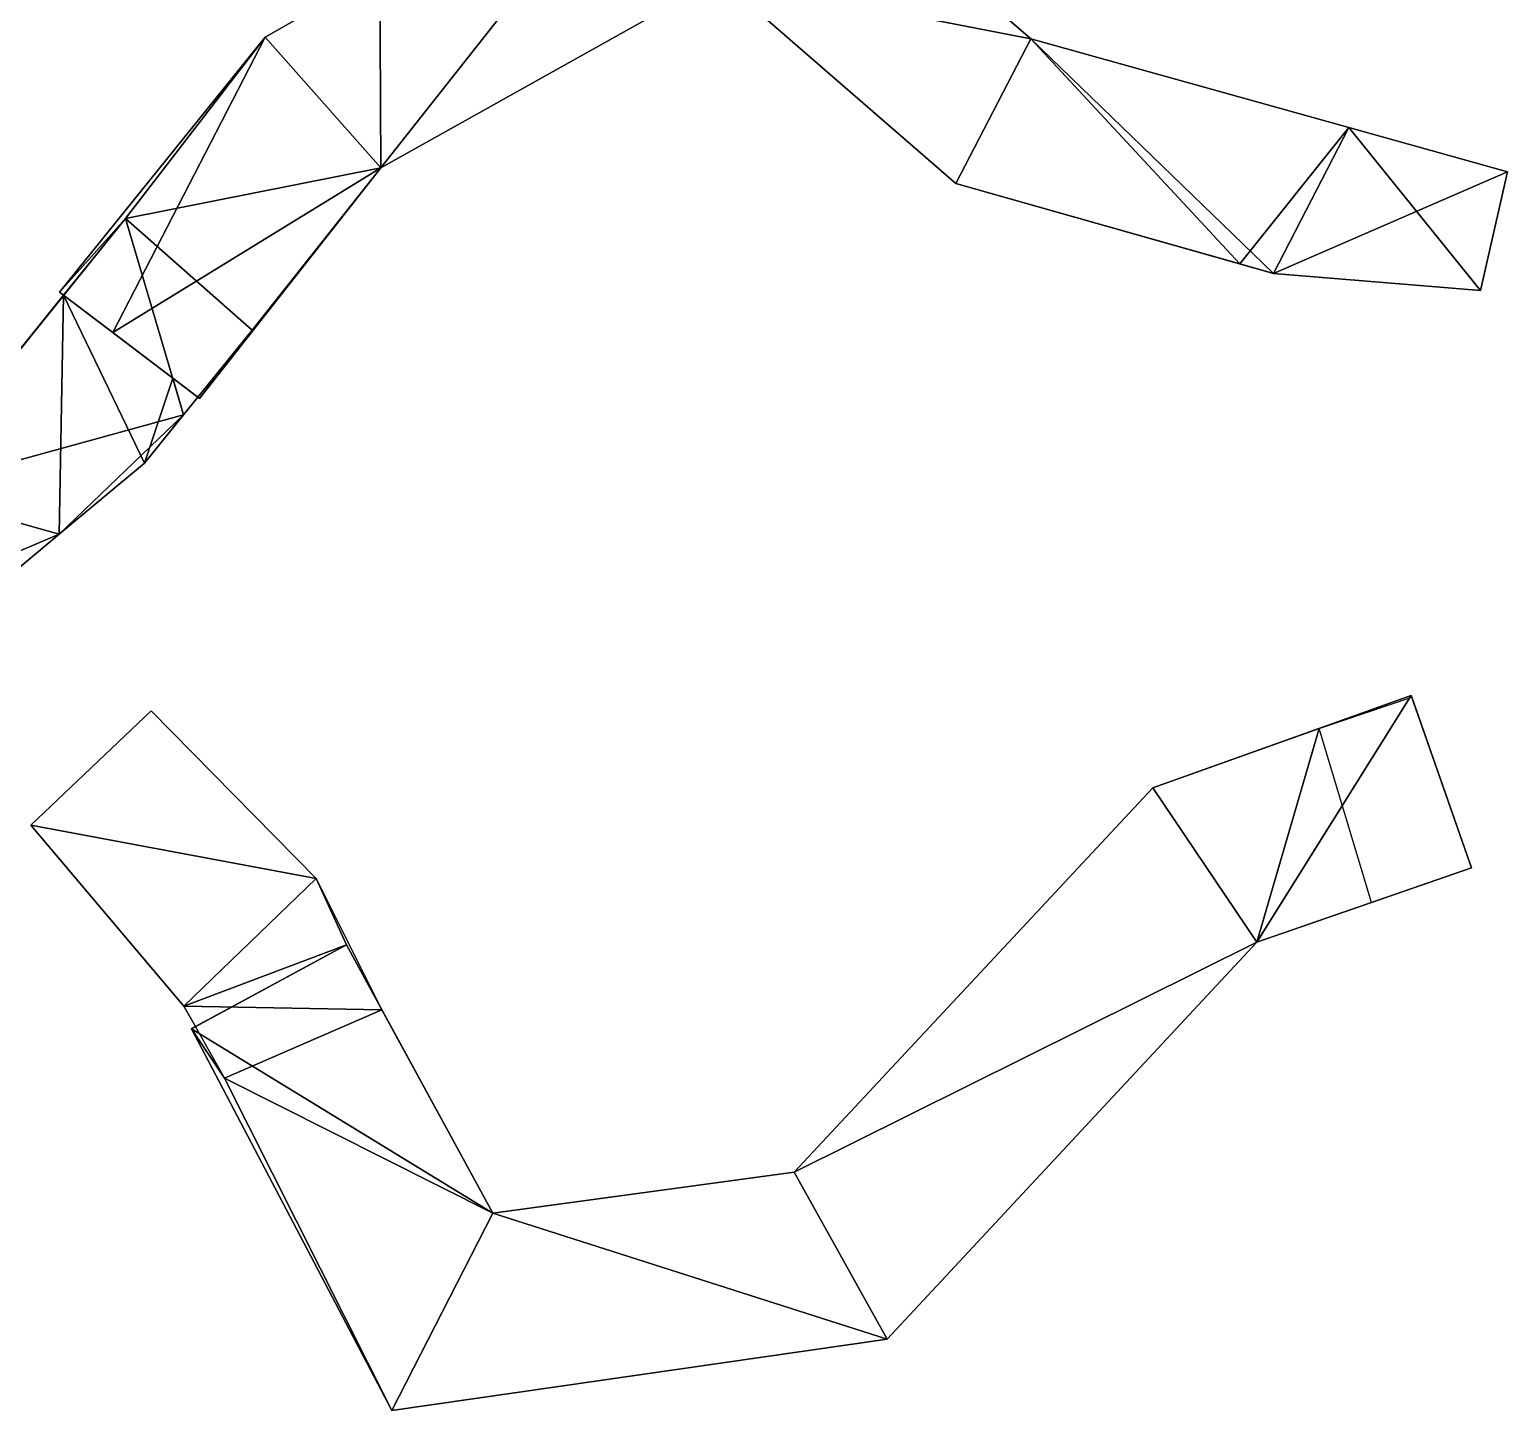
# Model space of a CAD drawing. Extents: x 2679264 to 2679716, y 1246766 to 1247183.
# Drawn here: x 2679597.7 to 2679715.8, y 1246809.4 to 1246919.7 of the extents above; entities that cross this region are included whole.
import ezdxf

# ---------------------------------------------------------------- set-up
doc = ezdxf.new("R2010")
doc.units = 0

msp = doc.modelspace()

# ---------------------------------------------------------------- linework, layer by layer
for points in [[(2679648.42, 1246937.33, 443.37), (2679616.58, 1246919.11, 443.37), (2679625.82, 1246908.69, 443.37)], [(2679648.42, 1246937.33, 443.37), (2679625.82, 1246908.69, 443.37), (2679652.86, 1246923.82, 443.37)], [(2679677.73, 1246918.99, 466.52), (2679652.86, 1246923.82, 466.62), (2679660.32, 1246934.07, 466.42)], [(2679677.73, 1246918.99, 443.37), (2679660.32, 1246934.07, 443.37), (2679652.86, 1246923.82, 443.37)], [(2679677.73, 1246918.99, 466.52), (2679660.32, 1246934.07, 466.42), (2679677.73, 1246918.99, 443.37)], [(2679677.73, 1246918.99, 443.37), (2679660.32, 1246934.07, 466.42), (2679660.32, 1246934.07, 443.37)], [(2679625.74, 1246924.35, 466.56), (2679625.82, 1246908.69, 466.62), (2679616.58, 1246919.11, 466.62)], [(2679625.74, 1246924.35, 466.56), (2679616.58, 1246919.11, 466.62), (2679616.58, 1246919.11, 443.37)], [(2679625.74, 1246924.35, 443.37), (2679625.74, 1246924.35, 466.56), (2679616.58, 1246919.11, 443.37)], [(2679652.86, 1246923.82, 466.62), (2679625.82, 1246908.69, 466.62), (2679625.74, 1246924.35, 466.56)], [(2679625.82, 1246908.69, 466.62), (2679652.86, 1246923.82, 466.62), (2679652.86, 1246923.82, 443.37)], [(2679625.82, 1246908.69, 443.37), (2679625.82, 1246908.69, 466.62), (2679652.86, 1246923.82, 443.37)], [(2679671.74, 1246907.43, 466.62), (2679652.86, 1246923.82, 466.62), (2679677.73, 1246918.99, 466.52)], [(2679652.86, 1246923.82, 466.62), (2679671.74, 1246907.43, 466.62), (2679671.74, 1246907.43, 443.37)], [(2679652.86, 1246923.82, 443.37), (2679652.86, 1246923.82, 466.62), (2679671.74, 1246907.43, 443.37)], [(2679677.73, 1246918.99, 443.37), (2679652.86, 1246923.82, 443.37), (2679671.74, 1246907.43, 443.37)], [(2679600.14, 1246898.75, 466.62), (2679616.58, 1246919.11, 466.62), (2679604.39, 1246895.52, 466.62)], [(2679616.58, 1246919.11, 466.62), (2679600.14, 1246898.75, 466.62), (2679600.14, 1246898.75, 443.37)], [(2679616.58, 1246919.11, 443.37), (2679616.58, 1246919.11, 466.62), (2679600.14, 1246898.75, 443.37)], [(2679616.58, 1246919.11, 443.37), (2679600.14, 1246898.75, 443.37), (2679605.41, 1246904.64, 443.37)], [(2679616.58, 1246919.11, 466.62), (2679625.82, 1246908.69, 466.62), (2679604.39, 1246895.52, 466.62)], [(2679616.58, 1246919.11, 443.37), (2679605.41, 1246904.64, 443.37), (2679625.82, 1246908.69, 443.37)], [(2679694.42, 1246901.01, 466.62), (2679671.74, 1246907.43, 466.62), (2679677.73, 1246918.99, 466.52)], [(2679677.73, 1246918.99, 443.37), (2679671.74, 1246907.43, 443.37), (2679697.13, 1246900.24, 443.37)], [(2679703.15, 1246911.89, 466.54), (2679694.42, 1246901.01, 466.62), (2679677.73, 1246918.99, 466.52)], [(2679703.15, 1246911.89, 466.54), (2679677.73, 1246918.99, 466.52), (2679703.15, 1246911.89, 443.37)], [(2679703.15, 1246911.89, 443.37), (2679677.73, 1246918.99, 466.52), (2679677.73, 1246918.99, 443.37)], [(2679715.81, 1246908.35, 443.37), (2679677.73, 1246918.99, 443.37), (2679697.13, 1246900.24, 443.37)], [(2679697.13, 1246900.24, 466.62), (2679694.42, 1246901.01, 466.62), (2679703.15, 1246911.89, 466.54)], [(2679713.66, 1246898.88, 466.62), (2679697.13, 1246900.24, 466.62), (2679703.15, 1246911.89, 466.54)], [(2679715.81, 1246908.35, 466.55), (2679713.66, 1246898.88, 466.62), (2679703.15, 1246911.89, 466.54)], [(2679715.81, 1246908.35, 466.55), (2679703.15, 1246911.89, 466.54), (2679715.81, 1246908.35, 443.37)], [(2679715.81, 1246908.35, 443.37), (2679703.15, 1246911.89, 466.54), (2679703.15, 1246911.89, 443.37)], [(2679625.82, 1246908.69, 466.62), (2679611.32, 1246890.27, 466.62), (2679604.39, 1246895.52, 466.62)], [(2679605.41, 1246904.64, 443.37), (2679615.54, 1246895.72, 443.37), (2679625.82, 1246908.69, 443.37)], [(2679611.32, 1246890.27, 466.62), (2679625.82, 1246908.69, 466.62), (2679625.82, 1246908.69, 443.37)], [(2679611.32, 1246890.27, 443.37), (2679611.32, 1246890.27, 466.62), (2679625.82, 1246908.69, 443.37)], [(2679615.54, 1246895.72, 443.37), (2679611.32, 1246890.27, 443.37), (2679625.82, 1246908.69, 443.37)], [(2679713.66, 1246898.88, 443.37), (2679715.81, 1246908.35, 443.37), (2679697.13, 1246900.24, 443.37)], [(2679713.66, 1246898.88, 466.62), (2679715.81, 1246908.35, 466.55), (2679713.66, 1246898.88, 443.37)], [(2679713.66, 1246898.88, 443.37), (2679715.81, 1246908.35, 466.55), (2679715.81, 1246908.35, 443.37)], [(2679671.74, 1246907.43, 466.62), (2679694.42, 1246901.01, 466.62), (2679694.42, 1246901.01, 443.37)], [(2679671.74, 1246907.43, 443.37), (2679671.74, 1246907.43, 466.62), (2679694.42, 1246901.01, 443.37)], [(2679610.05, 1246888.96, 443.37), (2679605.41, 1246904.64, 443.37), (2679587.87, 1246882.86, 443.37)], [(2679600.14, 1246898.75, 443.37), (2679600.46, 1246898.5, 443.37), (2679605.41, 1246904.64, 443.37)], [(2679610.05, 1246888.96, 443.37), (2679615.54, 1246895.72, 443.37), (2679605.41, 1246904.64, 443.37)], [(2679694.42, 1246901.01, 466.62), (2679697.13, 1246900.24, 466.62), (2679697.13, 1246900.24, 443.37)], [(2679694.42, 1246901.01, 443.37), (2679694.42, 1246901.01, 466.62), (2679697.13, 1246900.24, 443.37)], [(2679697.13, 1246900.24, 466.62), (2679713.66, 1246898.88, 466.62), (2679713.66, 1246898.88, 443.37)], [(2679697.13, 1246900.24, 443.37), (2679697.13, 1246900.24, 466.62), (2679713.66, 1246898.88, 443.37)], [(2679600.46, 1246898.5, 463.55), (2679600.14, 1246898.75, 466.62), (2679604.39, 1246895.52, 466.62)], [(2679600.46, 1246898.5, 463.55), (2679600.14, 1246898.75, 443.37), (2679600.14, 1246898.75, 466.62)], [(2679600.46, 1246898.5, 443.37), (2679600.14, 1246898.75, 443.37), (2679600.46, 1246898.5, 463.55)], [(2679600.1, 1246879.41, 463.55), (2679587.87, 1246882.86, 463.55), (2679600.46, 1246898.5, 463.55)], [(2679600.46, 1246898.5, 463.55), (2679587.87, 1246882.86, 463.55), (2679587.87, 1246882.86, 443.37)], [(2679600.46, 1246898.5, 443.37), (2679600.46, 1246898.5, 463.55), (2679587.87, 1246882.86, 443.37)], [(2679606.92, 1246885.1, 463.55), (2679600.1, 1246879.41, 463.55), (2679600.46, 1246898.5, 463.55)], [(2679604.39, 1246895.52, 466.62), (2679604.39, 1246895.52, 463.55), (2679600.46, 1246898.5, 463.55)], [(2679609.19, 1246891.88, 463.55), (2679606.92, 1246885.1, 463.55), (2679600.46, 1246898.5, 463.55)], [(2679611.19, 1246890.36, 463.55), (2679604.39, 1246895.52, 463.55), (2679604.39, 1246895.52, 466.62)], [(2679604.39, 1246895.52, 466.62), (2679611.32, 1246890.27, 466.62), (2679611.19, 1246890.36, 463.55)], [(2679615.54, 1246895.72, 443.37), (2679611.19, 1246890.36, 443.37), (2679611.32, 1246890.27, 443.37)], [(2679610.05, 1246888.96, 463.55), (2679606.92, 1246885.1, 463.55), (2679609.19, 1246891.88, 463.55)], [(2679609.19, 1246891.88, 463.55), (2679611.19, 1246890.36, 463.55), (2679610.05, 1246888.96, 463.55)], [(2679610.05, 1246888.96, 443.37), (2679610.05, 1246888.96, 463.55), (2679611.19, 1246890.36, 463.55)], [(2679611.19, 1246890.36, 463.55), (2679611.19, 1246890.36, 443.37), (2679610.05, 1246888.96, 443.37)], [(2679611.32, 1246890.27, 466.62), (2679611.32, 1246890.27, 443.37), (2679611.19, 1246890.36, 463.55)], [(2679611.19, 1246890.36, 443.37), (2679611.19, 1246890.36, 463.55), (2679611.32, 1246890.27, 443.37)], [(2679610.05, 1246888.96, 443.37), (2679587.87, 1246882.86, 443.37), (2679600.1, 1246879.41, 443.37)], [(2679610.05, 1246888.96, 443.37), (2679600.1, 1246879.41, 443.37), (2679606.92, 1246885.1, 443.37)], [(2679610.05, 1246888.96, 463.55), (2679610.05, 1246888.96, 443.37), (2679606.92, 1246885.1, 443.37)], [(2679606.92, 1246885.1, 443.37), (2679606.92, 1246885.1, 463.55), (2679610.05, 1246888.96, 463.55)], [(2679600.1, 1246879.41, 463.55), (2679606.92, 1246885.1, 463.55), (2679606.92, 1246885.1, 443.37)], [(2679600.1, 1246879.41, 443.37), (2679600.1, 1246879.41, 463.55), (2679606.92, 1246885.1, 443.37)], [(2679600.1, 1246879.41, 463.55), (2679593.59, 1246876.65, 463.55), (2679587.87, 1246882.86, 463.55)], [(2679587.87, 1246882.86, 443.37), (2679593.59, 1246876.65, 443.37), (2679600.1, 1246879.41, 443.37)], [(2679593.59, 1246876.65, 463.55), (2679600.1, 1246879.41, 463.55), (2679594.98, 1246875.14, 463.55)], [(2679593.59, 1246876.65, 443.37), (2679594.98, 1246875.14, 443.37), (2679600.1, 1246879.41, 443.37)], [(2679594.98, 1246875.14, 463.55), (2679600.1, 1246879.41, 463.55), (2679600.1, 1246879.41, 443.37)], [(2679594.98, 1246875.14, 443.37), (2679594.98, 1246875.14, 463.55), (2679600.1, 1246879.41, 443.37)], [(2679708.11, 1246866.53, 476.24), (2679695.8, 1246846.83, 476.24), (2679687.47, 1246859.15, 476.24)], [(2679687.47, 1246859.15, 448.77), (2679708.11, 1246866.53, 448.77), (2679708.11, 1246866.53, 476.24)], [(2679708.11, 1246866.53, 476.24), (2679687.47, 1246859.15, 476.24), (2679687.47, 1246859.15, 448.77)], [(2679700.77, 1246863.91, 448.77), (2679708.11, 1246866.53, 448.77), (2679687.47, 1246859.15, 448.77)], [(2679712.95, 1246852.76, 476.24), (2679695.8, 1246846.83, 476.24), (2679708.11, 1246866.53, 476.24)], [(2679700.77, 1246863.91, 448.77), (2679708.16, 1246866.4, 448.77), (2679708.11, 1246866.53, 448.77)], [(2679712.95, 1246852.76, 476.24), (2679708.11, 1246866.53, 476.24), (2679708.16, 1246866.4, 473.38)], [(2679708.11, 1246866.53, 476.24), (2679708.11, 1246866.53, 448.77), (2679708.16, 1246866.4, 473.38)], [(2679708.16, 1246866.4, 448.77), (2679708.16, 1246866.4, 473.38), (2679708.11, 1246866.53, 448.77)], [(2679712.95, 1246852.76, 476.24), (2679708.16, 1246866.4, 473.38), (2679712.95, 1246852.76, 473.38)], [(2679597.84, 1246856.18, 470.67), (2679607.45, 1246865.31, 470.67), (2679620.64, 1246851.92, 470.67)], [(2679607.45, 1246865.31, 470.67), (2679597.84, 1246856.18, 470.67), (2679597.84, 1246856.18, 448.77)], [(2679607.45, 1246865.31, 448.77), (2679607.45, 1246865.31, 470.67), (2679597.84, 1246856.18, 448.77)], [(2679620.64, 1246851.92, 448.77), (2679607.45, 1246865.31, 448.77), (2679597.84, 1246856.18, 448.77)], [(2679620.64, 1246851.92, 470.67), (2679607.45, 1246865.31, 470.67), (2679607.45, 1246865.31, 448.77)], [(2679620.64, 1246851.92, 448.77), (2679620.64, 1246851.92, 470.67), (2679607.45, 1246865.31, 448.77)], [(2679695.8, 1246846.83, 448.77), (2679700.77, 1246863.91, 448.77), (2679687.47, 1246859.15, 448.77)], [(2679695.8, 1246846.83, 448.77), (2679704.94, 1246849.99, 448.77), (2679700.77, 1246863.91, 448.77)], [(2679687.47, 1246859.15, 476.24), (2679695.8, 1246846.83, 476.24), (2679658.84, 1246828.45, 476.24)], [(2679687.47, 1246859.15, 476.24), (2679658.84, 1246828.45, 476.24), (2679658.84, 1246828.45, 448.77)], [(2679687.47, 1246859.15, 448.77), (2679687.47, 1246859.15, 476.24), (2679658.84, 1246828.45, 448.77)], [(2679695.8, 1246846.83, 448.77), (2679687.47, 1246859.15, 448.77), (2679658.84, 1246828.45, 448.77)], [(2679597.84, 1246856.18, 470.67), (2679620.64, 1246851.92, 470.67), (2679610.08, 1246841.73, 470.67)], [(2679597.84, 1246856.18, 470.67), (2679610.08, 1246841.73, 470.67), (2679610.08, 1246841.73, 448.77)], [(2679597.84, 1246856.18, 448.77), (2679597.84, 1246856.18, 470.67), (2679610.08, 1246841.73, 448.77)], [(2679620.64, 1246851.92, 448.77), (2679597.84, 1246856.18, 448.77), (2679610.08, 1246841.73, 448.77)], [(2679704.94, 1246849.99, 473.38), (2679695.8, 1246846.83, 476.24), (2679712.95, 1246852.76, 476.24)], [(2679712.95, 1246852.76, 473.38), (2679704.94, 1246849.99, 473.38), (2679712.95, 1246852.76, 476.24)], [(2679610.08, 1246841.73, 470.67), (2679620.64, 1246851.92, 470.67), (2679623.06, 1246846.61, 470.67)], [(2679625.88, 1246841.44, 448.77), (2679620.64, 1246851.92, 448.77), (2679610.08, 1246841.73, 448.77)], [(2679625.87, 1246841.47, 470.67), (2679623.06, 1246846.61, 470.67), (2679620.64, 1246851.92, 470.67)], [(2679625.87, 1246841.47, 470.67), (2679620.64, 1246851.92, 470.67), (2679620.64, 1246851.92, 448.77)], [(2679625.87, 1246841.47, 448.77), (2679625.87, 1246841.47, 470.67), (2679620.64, 1246851.92, 448.77)], [(2679704.94, 1246849.99, 473.38), (2679695.8, 1246846.83, 448.77), (2679695.8, 1246846.83, 476.24)], [(2679704.94, 1246849.99, 473.38), (2679704.94, 1246849.99, 448.77), (2679695.8, 1246846.83, 448.77)], [(2679695.8, 1246846.83, 476.24), (2679666.27, 1246815.12, 476.24), (2679658.84, 1246828.45, 476.24)], [(2679666.27, 1246815.12, 448.77), (2679695.8, 1246846.83, 448.77), (2679658.84, 1246828.45, 448.77)], [(2679666.27, 1246815.12, 476.24), (2679695.8, 1246846.83, 476.24), (2679666.27, 1246815.12, 448.77)], [(2679695.8, 1246846.83, 476.24), (2679695.8, 1246846.83, 448.77), (2679666.27, 1246815.12, 448.77)], [(2679623.06, 1246846.61, 470.67), (2679611, 1246840.1, 470.67), (2679610.08, 1246841.73, 470.67)], [(2679610.67, 1246839.92, 476.24), (2679623.06, 1246846.61, 476.24), (2679634.76, 1246825.18, 476.24)], [(2679623.06, 1246846.61, 476.24), (2679610.67, 1246839.92, 476.24), (2679611, 1246840.1, 470.67)], [(2679623.06, 1246846.61, 476.24), (2679611, 1246840.1, 470.67), (2679623.06, 1246846.61, 470.67)], [(2679623.06, 1246846.61, 476.24), (2679625.87, 1246841.47, 470.67), (2679634.76, 1246825.18, 476.24)], [(2679625.87, 1246841.47, 470.67), (2679623.06, 1246846.61, 476.24), (2679623.06, 1246846.61, 470.67)], [(2679610.08, 1246841.73, 448.77), (2679610.08, 1246841.73, 470.67), (2679611, 1246840.1, 470.67)], [(2679611, 1246840.1, 470.67), (2679611, 1246840.1, 448.77), (2679610.08, 1246841.73, 448.77)], [(2679625.88, 1246841.44, 448.77), (2679610.08, 1246841.73, 448.77), (2679613.32, 1246835.97, 448.77)], [(2679613.32, 1246835.97, 448.77), (2679634.76, 1246825.18, 448.77), (2679625.88, 1246841.44, 448.77)], [(2679625.87, 1246841.47, 470.67), (2679634.76, 1246825.18, 448.77), (2679634.76, 1246825.18, 476.24)], [(2679625.87, 1246841.47, 448.77), (2679634.76, 1246825.18, 448.77), (2679625.87, 1246841.47, 470.67)], [(2679634.76, 1246825.18, 448.77), (2679625.87, 1246841.47, 448.77), (2679625.88, 1246841.44, 448.77)], [(2679610.67, 1246839.92, 476.24), (2679610.67, 1246839.92, 448.77), (2679611, 1246840.1, 470.67)], [(2679611, 1246840.1, 448.77), (2679611, 1246840.1, 470.67), (2679610.67, 1246839.92, 448.77)], [(2679613.32, 1246835.97, 448.77), (2679611, 1246840.1, 448.77), (2679610.67, 1246839.92, 448.77)], [(2679626.69, 1246809.43, 476.24), (2679610.67, 1246839.92, 476.24), (2679634.76, 1246825.18, 476.24)], [(2679610.67, 1246839.92, 476.24), (2679626.69, 1246809.43, 476.24), (2679626.69, 1246809.43, 448.77)], [(2679610.67, 1246839.92, 448.77), (2679610.67, 1246839.92, 476.24), (2679626.69, 1246809.43, 448.77)], [(2679613.32, 1246835.97, 448.77), (2679610.67, 1246839.92, 448.77), (2679626.69, 1246809.43, 448.77)], [(2679613.32, 1246835.97, 448.77), (2679626.69, 1246809.43, 448.77), (2679634.76, 1246825.18, 448.77)], [(2679658.84, 1246828.45, 476.24), (2679666.27, 1246815.12, 476.24), (2679634.76, 1246825.18, 476.24)], [(2679658.84, 1246828.45, 476.24), (2679634.76, 1246825.18, 476.24), (2679634.76, 1246825.18, 448.77)], [(2679658.84, 1246828.45, 448.77), (2679658.84, 1246828.45, 476.24), (2679634.76, 1246825.18, 448.77)], [(2679666.27, 1246815.12, 448.77), (2679658.84, 1246828.45, 448.77), (2679634.76, 1246825.18, 448.77)], [(2679666.27, 1246815.12, 476.24), (2679626.69, 1246809.43, 476.24), (2679634.76, 1246825.18, 476.24)], [(2679626.69, 1246809.43, 448.77), (2679666.27, 1246815.12, 448.77), (2679634.76, 1246825.18, 448.77)], [(2679626.69, 1246809.43, 476.24), (2679666.27, 1246815.12, 476.24), (2679666.27, 1246815.12, 448.77)], [(2679626.69, 1246809.43, 448.77), (2679626.69, 1246809.43, 476.24), (2679666.27, 1246815.12, 448.77)]]:
    msp.add_3dface(points)

doc.saveas('drawing.dxf')
